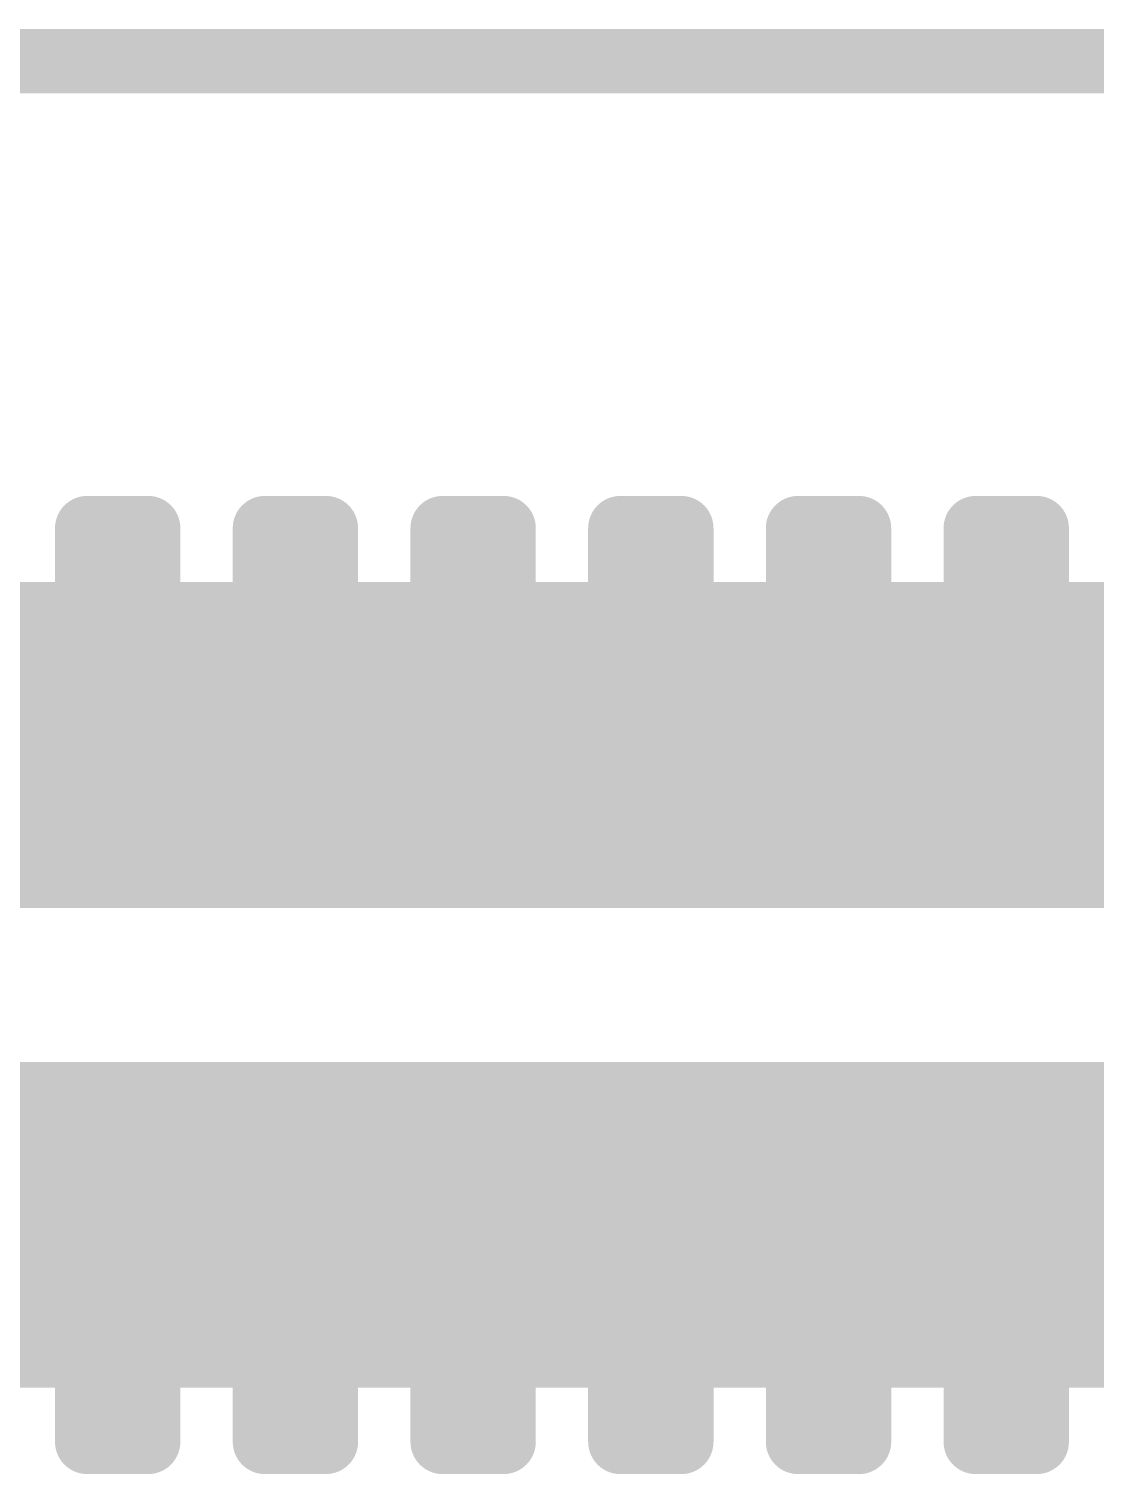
# Model space of a CAD drawing. Header units: millimetres. Extents: x 3362 to 3827, y -139 to 191.
# Drawn here: x 3556.732 to 3558.832, y 1.557 to 4.404 of the extents above; entities that cross this region are included whole.
import ezdxf

# ---------------------------------------------------------------- set-up
doc = ezdxf.new("R2010")
doc.units = ezdxf.units.MM
doc.header["$LTSCALE"] = 23.1
doc.layers.get('0').update_dxf_attribs({"linetype": 'CONTINUOUS'})

# ---------------------------------------------------------------- blocks, each defined once
blk = doc.blocks.new('PAD_R1')
at = {"const_width": 0.5}
blk.add_lwpolyline([(0.25, 0, 1), (-0.25, 0, 1)], format="xyb", close=True, dxfattribs=at)

msp = doc.modelspace()

# ---------------------------------------------------------------- linework, layer by layer
at = {"const_width": 0.127}
for points in [[(3554.5823, 4.3409), (3563.7822, 4.3409)], [(3556.9671, 3.4209), (3556.8472, 3.4209)], [(3556.8472, 3.251), (3556.8472, 3.4209)], [(3556.9671, 3.4209), (3556.9671, 3.251)], [(3557.3171, 3.4209), (3557.1973, 3.4209)], [(3557.1973, 3.251), (3557.1973, 3.4209)], [(3557.3171, 3.4209), (3557.3171, 3.251)], [(3557.6672, 3.4209), (3557.5473, 3.4209)], [(3557.5473, 3.251), (3557.5473, 3.4209)], [(3557.6672, 3.4209), (3557.6672, 3.251)], [(3558.0172, 3.4209), (3557.8973, 3.4209)], [(3557.8973, 3.251), (3557.8973, 3.4209)], [(3558.0172, 3.4209), (3558.0172, 3.251)], [(3558.3672, 3.4209), (3558.2473, 3.4209)], [(3558.2473, 3.251), (3558.2473, 3.4209)], [(3558.3672, 3.4209), (3558.3672, 3.251)], [(3558.7172, 3.4209), (3558.5973, 3.4209)], [(3558.5973, 3.251), (3558.5973, 3.4209)], [(3558.7172, 3.4209), (3558.7172, 3.251)], [(3555.7322, 3.251), (3562.6324, 3.251)], [(3555.7322, 3.1309), (3562.6324, 3.1309)], [(3556.8173, 3.091), (3556.9974, 3.091)], [(3556.8173, 3.091), (3556.8173, 2.9909)], [(3556.9974, 2.9909), (3556.9974, 3.091)], [(3557.1673, 3.091), (3557.3471, 3.091)], [(3557.1673, 3.091), (3557.1673, 2.9909)], [(3557.3471, 2.9909), (3557.3471, 3.091)], [(3557.5173, 3.091), (3557.5173, 2.9909)], [(3557.5173, 3.091), (3557.6971, 3.091)], [(3557.6971, 2.9909), (3557.6971, 3.091)], [(3557.8673, 3.091), (3558.0471, 3.091)], [(3557.8673, 3.091), (3557.8673, 2.9909)], [(3558.0471, 2.9909), (3558.0471, 3.091)], [(3558.2173, 3.091), (3558.3972, 3.091)], [(3558.2173, 3.091), (3558.2173, 2.9909)], [(3558.3972, 2.9909), (3558.3972, 3.091)], [(3558.5673, 3.091), (3558.7472, 3.091)], [(3558.5673, 3.091), (3558.5673, 2.9909)], [(3558.7472, 2.9909), (3558.7472, 3.091)], [(3556.6473, 3.0608), (3556.8173, 3.0608)], [(3556.8173, 2.9909), (3556.8173, 3.0608)], [(3556.9974, 3.0608), (3557.1673, 3.0608)], [(3556.9974, 3.0608), (3556.9974, 2.9909)], [(3557.1673, 2.9909), (3557.1673, 3.0608)], [(3557.3471, 3.0608), (3557.5173, 3.0608)], [(3557.3471, 3.0608), (3557.3471, 2.9909)], [(3557.5173, 2.9909), (3557.5173, 3.0608)], [(3557.6971, 3.0608), (3557.8673, 3.0608)], [(3557.6971, 3.0608), (3557.6971, 2.9909)], [(3557.8673, 2.9909), (3557.8673, 3.0608)], [(3558.0471, 3.0608), (3558.2173, 3.0608)], [(3558.0471, 3.0608), (3558.0471, 2.9909)], [(3558.2173, 2.9909), (3558.2173, 3.0608)], [(3558.3972, 3.0608), (3558.5673, 3.0608)], [(3558.3972, 3.0608), (3558.3972, 2.9909)], [(3558.5673, 2.9909), (3558.5673, 3.0608)], [(3558.7472, 3.0608), (3558.9173, 3.0608)], [(3558.7472, 3.0608), (3558.7472, 2.9909)], [(3556.8173, 2.9909), (3556.6473, 2.9909)], [(3556.8173, 2.9909), (3556.8074, 2.8959)], [(3556.8074, 2.8959), (3556.8173, 2.9909)], [(3556.9974, 2.9909), (3556.8173, 2.9909)], [(3557.1673, 2.9909), (3556.9974, 2.9909)], [(3557.0073, 2.8959), (3556.9974, 2.9909)], [(3556.9974, 2.9909), (3557.0073, 2.8959)], [(3557.1673, 2.9909), (3557.1571, 2.8959)], [(3557.1571, 2.8959), (3557.1673, 2.9909)], [(3557.3471, 2.9909), (3557.1673, 2.9909)], [(3557.5173, 2.9909), (3557.3471, 2.9909)], [(3557.3573, 2.8959), (3557.3471, 2.9909)], [(3557.3471, 2.9909), (3557.3573, 2.8959)], [(3557.5173, 2.9909), (3557.5071, 2.8959)], [(3557.5071, 2.8959), (3557.5173, 2.9909)], [(3557.6971, 2.9909), (3557.5173, 2.9909)], [(3557.8673, 2.9909), (3557.6971, 2.9909)], [(3557.7073, 2.8959), (3557.6971, 2.9909)], [(3557.6971, 2.9909), (3557.7073, 2.8959)], [(3557.8673, 2.9909), (3557.8571, 2.8959)], [(3557.8571, 2.8959), (3557.8673, 2.9909)], [(3558.0471, 2.9909), (3557.8673, 2.9909)], [(3558.2173, 2.9909), (3558.0471, 2.9909)], [(3558.0573, 2.8959), (3558.0471, 2.9909)], [(3558.0471, 2.9909), (3558.0573, 2.8959)], [(3558.2173, 2.9909), (3558.2072, 2.8959)], [(3558.2072, 2.8959), (3558.2173, 2.9909)], [(3558.3972, 2.9909), (3558.2173, 2.9909)], [(3558.5673, 2.9909), (3558.3972, 2.9909)], [(3558.4073, 2.8959), (3558.3972, 2.9909)], [(3558.3972, 2.9909), (3558.4073, 2.8959)], [(3558.5673, 2.9909), (3558.5572, 2.8959)], [(3558.5572, 2.8959), (3558.5673, 2.9909)], [(3558.7472, 2.9909), (3558.5673, 2.9909)], [(3558.9173, 2.9909), (3558.7472, 2.9909)], [(3558.7573, 2.8959), (3558.7472, 2.9909)], [(3558.7472, 2.9909), (3558.7573, 2.8959)], [(3556.6573, 2.8959), (3556.8074, 2.8959), (3557.0073, 2.8959)], [(3556.8074, 2.7958), (3556.8074, 2.8959)], [(3556.8074, 2.8959), (3556.8074, 2.7958)], [(3557.0073, 2.8959), (3557.1571, 2.8959), (3557.3573, 2.8959)], [(3557.0073, 2.8959), (3557.0073, 2.7958)], [(3557.0073, 2.7958), (3557.0073, 2.8959)], [(3557.1571, 2.7958), (3557.1571, 2.8959)], [(3557.1571, 2.8959), (3557.1571, 2.7958)], [(3557.3573, 2.8959), (3557.5071, 2.8959), (3557.7073, 2.8959)], [(3557.3573, 2.8959), (3557.3573, 2.7958)], [(3557.3573, 2.7958), (3557.3573, 2.8959)], [(3557.5071, 2.8959), (3557.5071, 2.7958)], [(3557.5071, 2.7958), (3557.5071, 2.8959)], [(3557.7073, 2.8959), (3557.8571, 2.8959), (3558.0573, 2.8959)], [(3557.7073, 2.8959), (3557.7073, 2.7958)], [(3557.7073, 2.7958), (3557.7073, 2.8959)], [(3557.8571, 2.7958), (3557.8571, 2.8959)], [(3557.8571, 2.8959), (3557.8571, 2.7958)], [(3558.0573, 2.8959), (3558.2072, 2.8959)], [(3558.0573, 2.8959), (3558.0573, 2.7958)], [(3558.0573, 2.7958), (3558.0573, 2.8959)], [(3558.2072, 2.8959), (3558.4073, 2.8959)], [(3558.2072, 2.7958), (3558.2072, 2.8959)], [(3558.2072, 2.8959), (3558.2072, 2.7958)], [(3558.4073, 2.8959), (3558.5572, 2.8959), (3558.7573, 2.8959)], [(3558.4073, 2.8959), (3558.4073, 2.7958)], [(3558.4073, 2.7958), (3558.4073, 2.8959)], [(3558.5572, 2.7958), (3558.5572, 2.8959)], [(3558.5572, 2.8959), (3558.5572, 2.7958)], [(3558.7573, 2.8959), (3558.9072, 2.8959), (3559.1073, 2.8959)], [(3558.7573, 2.8959), (3558.7573, 2.7958)], [(3558.7573, 2.7958), (3558.7573, 2.8959)], [(3556.8074, 2.7958), (3556.6573, 2.7958)], [(3557.0073, 2.7958), (3556.8074, 2.7958)], [(3557.1571, 2.7958), (3557.0073, 2.7958)], [(3557.3573, 2.7958), (3557.1571, 2.7958)], [(3557.5071, 2.7958), (3557.3573, 2.7958)], [(3557.7073, 2.7958), (3557.5071, 2.7958)], [(3557.8571, 2.7958), (3557.7073, 2.7958)], [(3558.0573, 2.7958), (3557.8571, 2.7958)], [(3558.2072, 2.7958), (3558.0573, 2.7958)], [(3558.4073, 2.7958), (3558.2072, 2.7958)], [(3558.5572, 2.7958), (3558.4073, 2.7958)], [(3558.7573, 2.7958), (3558.5572, 2.7958)], [(3558.9072, 2.7958), (3558.7573, 2.7958)], [(3562.9323, 2.7359), (3555.4322, 2.7359)], [(3555.4322, 2.3059), (3562.9323, 2.3059)], [(3556.6573, 2.2459), (3556.8074, 2.2459), (3557.0073, 2.2459)], [(3556.8074, 2.2459), (3556.8074, 2.1459)], [(3556.8074, 2.1459), (3556.8074, 2.2459)], [(3557.0073, 2.2459), (3557.1571, 2.2459), (3557.3573, 2.2459)], [(3557.0073, 2.1459), (3557.0073, 2.2459)], [(3557.0073, 2.2459), (3557.0073, 2.1459)], [(3557.1571, 2.2459), (3557.1571, 2.1459)], [(3557.1571, 2.1459), (3557.1571, 2.2459)], [(3557.3573, 2.2459), (3557.5071, 2.2459), (3557.7073, 2.2459)], [(3557.3573, 2.1459), (3557.3573, 2.2459)], [(3557.3573, 2.2459), (3557.3573, 2.1459)], [(3557.5071, 2.1459), (3557.5071, 2.2459)], [(3557.5071, 2.2459), (3557.5071, 2.1459)], [(3557.7073, 2.2459), (3557.8571, 2.2459), (3558.0573, 2.2459)], [(3557.7073, 2.1459), (3557.7073, 2.2459)], [(3557.7073, 2.2459), (3557.7073, 2.1459)], [(3557.8571, 2.2459), (3557.8571, 2.1459)], [(3557.8571, 2.1459), (3557.8571, 2.2459)], [(3558.2072, 2.2459), (3558.0573, 2.2459)], [(3558.0573, 2.1459), (3558.0573, 2.2459)], [(3558.0573, 2.2459), (3558.0573, 2.1459)], [(3558.2072, 2.2459), (3558.4073, 2.2459)], [(3558.2072, 2.2459), (3558.2072, 2.1459)], [(3558.2072, 2.1459), (3558.2072, 2.2459)], [(3558.4073, 2.2459), (3558.5572, 2.2459), (3558.7573, 2.2459)], [(3558.4073, 2.1459), (3558.4073, 2.2459)], [(3558.4073, 2.2459), (3558.4073, 2.1459)], [(3558.5572, 2.2459), (3558.5572, 2.1459)], [(3558.5572, 2.1459), (3558.5572, 2.2459)], [(3558.7573, 2.2459), (3558.9072, 2.2459), (3559.1073, 2.2459)], [(3558.7573, 2.1459), (3558.7573, 2.2459)], [(3558.7573, 2.2459), (3558.7573, 2.1459)], [(3556.8074, 2.1459), (3556.6573, 2.1459)], [(3557.0073, 2.1459), (3556.8074, 2.1459)], [(3556.8173, 2.0509), (3556.8074, 2.1459)], [(3556.8074, 2.1459), (3556.8173, 2.0509)], [(3557.0073, 2.1459), (3556.9974, 2.0509)], [(3556.9974, 2.0509), (3557.0073, 2.1459)], [(3557.1571, 2.1459), (3557.0073, 2.1459)], [(3557.3573, 2.1459), (3557.1571, 2.1459)], [(3557.1673, 2.0509), (3557.1571, 2.1459)], [(3557.1571, 2.1459), (3557.1673, 2.0509)], [(3557.3573, 2.1459), (3557.3471, 2.0509)], [(3557.3471, 2.0509), (3557.3573, 2.1459)], [(3557.5071, 2.1459), (3557.3573, 2.1459)], [(3557.7073, 2.1459), (3557.5071, 2.1459)], [(3557.5173, 2.0509), (3557.5071, 2.1459)], [(3557.5071, 2.1459), (3557.5173, 2.0509)], [(3557.7073, 2.1459), (3557.6971, 2.0509)], [(3557.6971, 2.0509), (3557.7073, 2.1459)], [(3557.8571, 2.1459), (3557.7073, 2.1459)], [(3558.0573, 2.1459), (3557.8571, 2.1459)], [(3557.8673, 2.0509), (3557.8571, 2.1459)], [(3557.8571, 2.1459), (3557.8673, 2.0509)], [(3558.0573, 2.1459), (3558.0471, 2.0509)], [(3558.0471, 2.0509), (3558.0573, 2.1459)], [(3558.2072, 2.1459), (3558.0573, 2.1459)], [(3558.4073, 2.1459), (3558.2072, 2.1459)], [(3558.2173, 2.0509), (3558.2072, 2.1459)], [(3558.2072, 2.1459), (3558.2173, 2.0509)], [(3558.4073, 2.1459), (3558.3972, 2.0509)], [(3558.3972, 2.0509), (3558.4073, 2.1459)], [(3558.5572, 2.1459), (3558.4073, 2.1459)], [(3558.7573, 2.1459), (3558.5572, 2.1459)], [(3558.5673, 2.0509), (3558.5572, 2.1459)], [(3558.5572, 2.1459), (3558.5673, 2.0509)], [(3558.7573, 2.1459), (3558.7472, 2.0509)], [(3558.7472, 2.0509), (3558.7573, 2.1459)], [(3558.9072, 2.1459), (3558.7573, 2.1459)], [(3556.6473, 2.0509), (3556.8173, 2.0509), (3556.9974, 2.0509)], [(3556.8173, 1.981), (3556.8173, 2.0509)], [(3556.8173, 2.0509), (3556.8173, 1.9508)], [(3556.9974, 2.0509), (3557.1673, 2.0509), (3557.3471, 2.0509)], [(3556.9974, 1.9508), (3556.9974, 2.0509)], [(3556.9974, 2.0509), (3556.9974, 1.981)], [(3557.1673, 1.981), (3557.1673, 2.0509)], [(3557.1673, 2.0509), (3557.1673, 1.9508)], [(3557.3471, 2.0509), (3557.5173, 2.0509), (3557.6971, 2.0509)], [(3557.3471, 1.9508), (3557.3471, 2.0509)], [(3557.3471, 2.0509), (3557.3471, 1.981)], [(3557.5173, 2.0509), (3557.5173, 1.9508)], [(3557.5173, 1.981), (3557.5173, 2.0509)], [(3557.6971, 2.0509), (3557.8673, 2.0509), (3558.0471, 2.0509)], [(3557.6971, 2.0509), (3557.6971, 1.981)], [(3557.6971, 1.9508), (3557.6971, 2.0509)], [(3557.8673, 1.981), (3557.8673, 2.0509)], [(3557.8673, 2.0509), (3557.8673, 1.9508)], [(3558.0471, 2.0509), (3558.2173, 2.0509)], [(3558.0471, 1.9508), (3558.0471, 2.0509)], [(3558.0471, 2.0509), (3558.0471, 1.981)], [(3558.2173, 2.0509), (3558.3972, 2.0509)], [(3558.2173, 1.981), (3558.2173, 2.0509)], [(3558.2173, 2.0509), (3558.2173, 1.9508)], [(3558.3972, 2.0509), (3558.5673, 2.0509), (3558.7472, 2.0509)], [(3558.3972, 1.9508), (3558.3972, 2.0509)], [(3558.3972, 2.0509), (3558.3972, 1.981)], [(3558.5673, 1.981), (3558.5673, 2.0509)], [(3558.5673, 2.0509), (3558.5673, 1.9508)], [(3558.7472, 2.0509), (3558.9173, 2.0509), (3559.0972, 2.0509)], [(3558.7472, 2.0509), (3558.7472, 1.981)], [(3558.7472, 1.9508), (3558.7472, 2.0509)], [(3556.8173, 1.981), (3556.6473, 1.981)], [(3557.1673, 1.981), (3556.9974, 1.981)], [(3557.5173, 1.981), (3557.3471, 1.981)], [(3557.8673, 1.981), (3557.6971, 1.981)], [(3558.2173, 1.981), (3558.0471, 1.981)], [(3558.5673, 1.981), (3558.3972, 1.981)], [(3558.9173, 1.981), (3558.7472, 1.981)], [(3556.9974, 1.9508), (3556.8173, 1.9508)], [(3557.3471, 1.9508), (3557.1673, 1.9508)], [(3557.6971, 1.9508), (3557.5173, 1.9508)], [(3558.0471, 1.9508), (3557.8673, 1.9508)], [(3558.3972, 1.9508), (3558.2173, 1.9508)], [(3558.7472, 1.9508), (3558.5673, 1.9508)], [(3555.7322, 1.9109), (3562.6324, 1.9109)], [(3555.7322, 1.7908), (3562.6324, 1.7908)], [(3556.8472, 1.6208), (3556.8472, 1.7908)], [(3556.9671, 1.7908), (3556.9671, 1.6208)], [(3557.1973, 1.6208), (3557.1973, 1.7908)], [(3557.3171, 1.7908), (3557.3171, 1.6208)], [(3557.5473, 1.6208), (3557.5473, 1.7908)], [(3557.6672, 1.7908), (3557.6672, 1.6208)], [(3557.8973, 1.6208), (3557.8973, 1.7908)], [(3558.0172, 1.7908), (3558.0172, 1.6208)], [(3558.2473, 1.6208), (3558.2473, 1.7908)], [(3558.3672, 1.7908), (3558.3672, 1.6208)], [(3558.5973, 1.6208), (3558.5973, 1.7908)], [(3558.7172, 1.7908), (3558.7172, 1.6208)], [(3556.8472, 1.6208), (3556.9671, 1.6208)], [(3557.1973, 1.6208), (3557.3171, 1.6208)], [(3557.5473, 1.6208), (3557.6672, 1.6208)], [(3557.8973, 1.6208), (3558.0172, 1.6208)], [(3558.2473, 1.6208), (3558.3672, 1.6208)], [(3558.5973, 1.6208), (3558.7172, 1.6208)]]:
    msp.add_lwpolyline(points, dxfattribs=at)

# ---------------------------------------------------------------- block references
at = {"xscale": 0.127, "yscale": 0.127}
for p in [(3556.8472, 3.4209), (3556.8472, 3.4209), (3556.9671, 3.4209), (3556.9671, 3.4209), (3557.1973, 3.4209), (3557.1973, 3.4209), (3557.3171, 3.4209), (3557.3171, 3.4209), (3557.5473, 3.4209), (3557.5473, 3.4209), (3557.6672, 3.4209), (3557.6672, 3.4209), (3557.8973, 3.4209), (3557.8973, 3.4209), (3558.0172, 3.4209), (3558.0172, 3.4209), (3558.2473, 3.4209), (3558.2473, 3.4209), (3558.3672, 3.4209), (3558.3672, 3.4209), (3558.5973, 3.4209), (3558.5973, 3.4209), (3558.7172, 3.4209), (3558.7172, 3.4209), (3556.8472, 3.251), (3556.9671, 3.251), (3557.1973, 3.251), (3557.3171, 3.251), (3557.5473, 3.251), (3557.6672, 3.251), (3557.8973, 3.251), (3558.0172, 3.251), (3558.2473, 3.251), (3558.3672, 3.251), (3558.5973, 3.251), (3558.7172, 3.251), (3556.8173, 3.091), (3556.8173, 3.091), (3556.9974, 3.091), (3556.9974, 3.091), (3557.1673, 3.091), (3557.1673, 3.091), (3557.3471, 3.091), (3557.3471, 3.091), (3557.5173, 3.091), (3557.5173, 3.091), (3557.6971, 3.091), (3557.6971, 3.091), (3557.8673, 3.091), (3557.8673, 3.091), (3558.0471, 3.091), (3558.0471, 3.091), (3558.2173, 3.091), (3558.2173, 3.091), (3558.3972, 3.091), (3558.3972, 3.091), (3558.5673, 3.091), (3558.5673, 3.091), (3558.7472, 3.091), (3558.7472, 3.091), (3556.8173, 3.0608), (3556.8173, 3.0608), (3556.9974, 3.0608), (3556.9974, 3.0608), (3557.1673, 3.0608), (3557.1673, 3.0608), (3557.3471, 3.0608), (3557.3471, 3.0608), (3557.5173, 3.0608), (3557.5173, 3.0608), (3557.6971, 3.0608), (3557.6971, 3.0608), (3557.8673, 3.0608), (3557.8673, 3.0608), (3558.0471, 3.0608), (3558.0471, 3.0608), (3558.2173, 3.0608), (3558.2173, 3.0608), (3558.3972, 3.0608), (3558.3972, 3.0608), (3558.5673, 3.0608), (3558.5673, 3.0608), (3558.7472, 3.0608), (3558.7472, 3.0608), (3556.8173, 2.9909), (3556.8173, 2.9909), (3556.8173, 2.9909), (3556.8173, 2.9909), (3556.8173, 2.9909), (3556.8173, 2.9909), (3556.9974, 2.9909), (3556.9974, 2.9909), (3556.9974, 2.9909), (3556.9974, 2.9909), (3556.9974, 2.9909), (3556.9974, 2.9909), (3557.1673, 2.9909), (3557.1673, 2.9909), (3557.1673, 2.9909), (3557.1673, 2.9909), (3557.1673, 2.9909), (3557.1673, 2.9909), (3557.3471, 2.9909), (3557.3471, 2.9909), (3557.3471, 2.9909), (3557.3471, 2.9909), (3557.3471, 2.9909), (3557.3471, 2.9909), (3557.5173, 2.9909), (3557.5173, 2.9909), (3557.5173, 2.9909), (3557.5173, 2.9909), (3557.5173, 2.9909), (3557.5173, 2.9909), (3557.6971, 2.9909), (3557.6971, 2.9909), (3557.6971, 2.9909), (3557.6971, 2.9909), (3557.6971, 2.9909), (3557.6971, 2.9909), (3557.8673, 2.9909), (3557.8673, 2.9909), (3557.8673, 2.9909), (3557.8673, 2.9909), (3557.8673, 2.9909), (3557.8673, 2.9909), (3558.0471, 2.9909), (3558.0471, 2.9909), (3558.0471, 2.9909), (3558.0471, 2.9909), (3558.0471, 2.9909), (3558.0471, 2.9909), (3558.2173, 2.9909), (3558.2173, 2.9909), (3558.2173, 2.9909), (3558.2173, 2.9909), (3558.2173, 2.9909), (3558.2173, 2.9909), (3558.3972, 2.9909), (3558.3972, 2.9909), (3558.3972, 2.9909), (3558.3972, 2.9909), (3558.3972, 2.9909), (3558.3972, 2.9909), (3558.5673, 2.9909), (3558.5673, 2.9909), (3558.5673, 2.9909), (3558.5673, 2.9909), (3558.5673, 2.9909), (3558.5673, 2.9909), (3558.7472, 2.9909), (3558.7472, 2.9909), (3558.7472, 2.9909), (3558.7472, 2.9909), (3558.7472, 2.9909), (3558.7472, 2.9909), (3556.8074, 2.8959), (3556.8074, 2.8959), (3556.8074, 2.8959), (3556.8074, 2.8959), (3557.0073, 2.8959), (3557.0073, 2.8959), (3557.0073, 2.8959), (3557.0073, 2.8959), (3557.0073, 2.8959), (3557.0073, 2.8959), (3557.1571, 2.8959), (3557.1571, 2.8959), (3557.1571, 2.8959), (3557.1571, 2.8959), (3557.3573, 2.8959), (3557.3573, 2.8959), (3557.3573, 2.8959), (3557.3573, 2.8959), (3557.3573, 2.8959), (3557.3573, 2.8959), (3557.5071, 2.8959), (3557.5071, 2.8959), (3557.5071, 2.8959), (3557.5071, 2.8959), (3557.7073, 2.8959), (3557.7073, 2.8959), (3557.7073, 2.8959), (3557.7073, 2.8959), (3557.7073, 2.8959), (3557.7073, 2.8959), (3557.8571, 2.8959), (3557.8571, 2.8959), (3557.8571, 2.8959), (3557.8571, 2.8959), (3558.0573, 2.8959), (3558.0573, 2.8959), (3558.0573, 2.8959), (3558.0573, 2.8959), (3558.0573, 2.8959), (3558.0573, 2.8959), (3558.2072, 2.8959), (3558.2072, 2.8959), (3558.2072, 2.8959), (3558.2072, 2.8959), (3558.2072, 2.8959), (3558.2072, 2.8959), (3558.4073, 2.8959), (3558.4073, 2.8959), (3558.4073, 2.8959), (3558.4073, 2.8959), (3558.4073, 2.8959), (3558.4073, 2.8959), (3558.5572, 2.8959), (3558.5572, 2.8959), (3558.5572, 2.8959), (3558.5572, 2.8959), (3558.7573, 2.8959), (3558.7573, 2.8959), (3558.7573, 2.8959), (3558.7573, 2.8959), (3558.7573, 2.8959), (3558.7573, 2.8959), (3556.8074, 2.7958), (3556.8074, 2.7958), (3556.8074, 2.7958), (3556.8074, 2.7958), (3557.0073, 2.7958), (3557.0073, 2.7958), (3557.0073, 2.7958), (3557.0073, 2.7958), (3557.1571, 2.7958), (3557.1571, 2.7958), (3557.1571, 2.7958), (3557.1571, 2.7958), (3557.3573, 2.7958), (3557.3573, 2.7958), (3557.3573, 2.7958), (3557.3573, 2.7958), (3557.5071, 2.7958), (3557.5071, 2.7958), (3557.5071, 2.7958), (3557.5071, 2.7958), (3557.7073, 2.7958), (3557.7073, 2.7958), (3557.7073, 2.7958), (3557.7073, 2.7958), (3557.8571, 2.7958), (3557.8571, 2.7958), (3557.8571, 2.7958), (3557.8571, 2.7958), (3558.0573, 2.7958), (3558.0573, 2.7958), (3558.0573, 2.7958), (3558.0573, 2.7958), (3558.2072, 2.7958), (3558.2072, 2.7958), (3558.2072, 2.7958), (3558.2072, 2.7958), (3558.4073, 2.7958), (3558.4073, 2.7958), (3558.4073, 2.7958), (3558.4073, 2.7958), (3558.5572, 2.7958), (3558.5572, 2.7958), (3558.5572, 2.7958), (3558.5572, 2.7958), (3558.7573, 2.7958), (3558.7573, 2.7958), (3558.7573, 2.7958), (3558.7573, 2.7958), (3556.8074, 2.2459), (3556.8074, 2.2459), (3557.0073, 2.2459), (3557.0073, 2.2459), (3557.0073, 2.2459), (3557.0073, 2.2459), (3557.1571, 2.2459), (3557.1571, 2.2459), (3557.3573, 2.2459), (3557.3573, 2.2459), (3557.3573, 2.2459), (3557.3573, 2.2459), (3557.5071, 2.2459), (3557.5071, 2.2459), (3557.7073, 2.2459), (3557.7073, 2.2459), (3557.7073, 2.2459), (3557.7073, 2.2459), (3557.8571, 2.2459), (3557.8571, 2.2459), (3558.0573, 2.2459), (3558.0573, 2.2459), (3558.0573, 2.2459), (3558.0573, 2.2459), (3558.2072, 2.2459), (3558.2072, 2.2459), (3558.2072, 2.2459), (3558.2072, 2.2459), (3558.4073, 2.2459), (3558.4073, 2.2459), (3558.4073, 2.2459), (3558.4073, 2.2459), (3558.5572, 2.2459), (3558.5572, 2.2459), (3558.7573, 2.2459), (3558.7573, 2.2459), (3558.7573, 2.2459), (3558.7573, 2.2459), (3556.8074, 2.1459), (3556.8074, 2.1459), (3556.8074, 2.1459), (3556.8074, 2.1459), (3556.8074, 2.1459), (3556.8074, 2.1459), (3557.0073, 2.1459), (3557.0073, 2.1459), (3557.0073, 2.1459), (3557.0073, 2.1459), (3557.0073, 2.1459), (3557.0073, 2.1459), (3557.1571, 2.1459), (3557.1571, 2.1459), (3557.1571, 2.1459), (3557.1571, 2.1459), (3557.1571, 2.1459), (3557.1571, 2.1459), (3557.3573, 2.1459), (3557.3573, 2.1459), (3557.3573, 2.1459), (3557.3573, 2.1459), (3557.3573, 2.1459), (3557.3573, 2.1459), (3557.5071, 2.1459), (3557.5071, 2.1459), (3557.5071, 2.1459), (3557.5071, 2.1459), (3557.5071, 2.1459), (3557.5071, 2.1459), (3557.7073, 2.1459), (3557.7073, 2.1459), (3557.7073, 2.1459), (3557.7073, 2.1459), (3557.7073, 2.1459), (3557.7073, 2.1459), (3557.8571, 2.1459), (3557.8571, 2.1459), (3557.8571, 2.1459), (3557.8571, 2.1459), (3557.8571, 2.1459), (3557.8571, 2.1459), (3558.0573, 2.1459), (3558.0573, 2.1459), (3558.0573, 2.1459), (3558.0573, 2.1459), (3558.0573, 2.1459), (3558.0573, 2.1459), (3558.2072, 2.1459), (3558.2072, 2.1459), (3558.2072, 2.1459), (3558.2072, 2.1459), (3558.2072, 2.1459), (3558.2072, 2.1459), (3558.4073, 2.1459), (3558.4073, 2.1459), (3558.4073, 2.1459), (3558.4073, 2.1459), (3558.4073, 2.1459), (3558.4073, 2.1459), (3558.5572, 2.1459), (3558.5572, 2.1459), (3558.5572, 2.1459), (3558.5572, 2.1459), (3558.5572, 2.1459), (3558.5572, 2.1459), (3558.7573, 2.1459), (3558.7573, 2.1459), (3558.7573, 2.1459), (3558.7573, 2.1459), (3558.7573, 2.1459), (3558.7573, 2.1459), (3556.8173, 2.0509), (3556.8173, 2.0509), (3556.8173, 2.0509), (3556.8173, 2.0509), (3556.9974, 2.0509), (3556.9974, 2.0509), (3556.9974, 2.0509), (3556.9974, 2.0509), (3556.9974, 2.0509), (3556.9974, 2.0509), (3557.1673, 2.0509), (3557.1673, 2.0509), (3557.1673, 2.0509), (3557.1673, 2.0509), (3557.3471, 2.0509), (3557.3471, 2.0509), (3557.3471, 2.0509), (3557.3471, 2.0509), (3557.3471, 2.0509), (3557.3471, 2.0509), (3557.5173, 2.0509), (3557.5173, 2.0509), (3557.5173, 2.0509), (3557.5173, 2.0509), (3557.6971, 2.0509), (3557.6971, 2.0509), (3557.6971, 2.0509), (3557.6971, 2.0509), (3557.6971, 2.0509), (3557.6971, 2.0509), (3557.8673, 2.0509), (3557.8673, 2.0509), (3557.8673, 2.0509), (3557.8673, 2.0509), (3558.0471, 2.0509), (3558.0471, 2.0509), (3558.0471, 2.0509), (3558.0471, 2.0509), (3558.0471, 2.0509), (3558.0471, 2.0509), (3558.2173, 2.0509), (3558.2173, 2.0509), (3558.2173, 2.0509), (3558.2173, 2.0509), (3558.2173, 2.0509), (3558.2173, 2.0509), (3558.3972, 2.0509), (3558.3972, 2.0509), (3558.3972, 2.0509), (3558.3972, 2.0509), (3558.3972, 2.0509), (3558.3972, 2.0509), (3558.5673, 2.0509), (3558.5673, 2.0509), (3558.5673, 2.0509), (3558.5673, 2.0509), (3558.7472, 2.0509), (3558.7472, 2.0509), (3558.7472, 2.0509), (3558.7472, 2.0509), (3558.7472, 2.0509), (3558.7472, 2.0509), (3556.8173, 1.981), (3556.8173, 1.981), (3556.9974, 1.981), (3556.9974, 1.981), (3557.1673, 1.981), (3557.1673, 1.981), (3557.3471, 1.981), (3557.3471, 1.981), (3557.5173, 1.981), (3557.5173, 1.981), (3557.6971, 1.981), (3557.6971, 1.981), (3557.8673, 1.981), (3557.8673, 1.981), (3558.0471, 1.981), (3558.0471, 1.981), (3558.2173, 1.981), (3558.2173, 1.981), (3558.3972, 1.981), (3558.3972, 1.981), (3558.5673, 1.981), (3558.5673, 1.981), (3558.7472, 1.981), (3558.7472, 1.981), (3556.8173, 1.9508), (3556.8173, 1.9508), (3556.9974, 1.9508), (3556.9974, 1.9508), (3557.1673, 1.9508), (3557.1673, 1.9508), (3557.3471, 1.9508), (3557.3471, 1.9508), (3557.5173, 1.9508), (3557.5173, 1.9508), (3557.6971, 1.9508), (3557.6971, 1.9508), (3557.8673, 1.9508), (3557.8673, 1.9508), (3558.0471, 1.9508), (3558.0471, 1.9508), (3558.2173, 1.9508), (3558.2173, 1.9508), (3558.3972, 1.9508), (3558.3972, 1.9508), (3558.5673, 1.9508), (3558.5673, 1.9508), (3558.7472, 1.9508), (3558.7472, 1.9508), (3556.8472, 1.7908), (3556.9671, 1.7908), (3557.1973, 1.7908), (3557.3171, 1.7908), (3557.5473, 1.7908), (3557.6672, 1.7908), (3557.8973, 1.7908), (3558.0172, 1.7908), (3558.2473, 1.7908), (3558.3672, 1.7908), (3558.5973, 1.7908), (3558.7172, 1.7908), (3556.8472, 1.6208), (3556.8472, 1.6208), (3556.9671, 1.6208), (3556.9671, 1.6208), (3557.1973, 1.6208), (3557.1973, 1.6208), (3557.3171, 1.6208), (3557.3171, 1.6208), (3557.5473, 1.6208), (3557.5473, 1.6208), (3557.6672, 1.6208), (3557.6672, 1.6208), (3557.8973, 1.6208), (3557.8973, 1.6208), (3558.0172, 1.6208), (3558.0172, 1.6208), (3558.2473, 1.6208), (3558.2473, 1.6208), (3558.3672, 1.6208), (3558.3672, 1.6208), (3558.5973, 1.6208), (3558.5973, 1.6208), (3558.7172, 1.6208), (3558.7172, 1.6208)]:
    msp.add_blockref('PAD_R1', p, dxfattribs=at)

doc.saveas('drawing.dxf')
